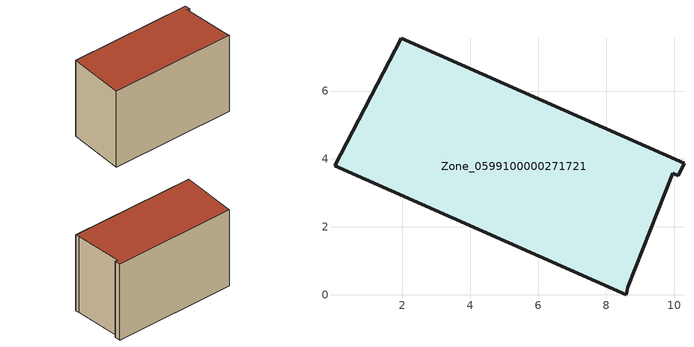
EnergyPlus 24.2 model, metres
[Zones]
Zone_0599100000271721
 floor ground (C_G): 10.12,3.5 9.96,3.58 8.64,0.23 8.59,0 0,3.8 1.97,7.56 10.29,3.88 z0
 wall outside (C_F): 10.12,3.5 10.29,3.88 1.97,7.56 0,3.8 8.59,0 8.64,0.23 9.96,3.58 10.12,3.5 z0:5.86
 roof outside (C_R): 9.96,3.58 10.12,3.5 10.29,3.88 1.97,7.56 0,3.8 8.59,0 8.64,0.23 z5.86
[BUILDING]
Pand.0599100000271721: North Axis=0; Terrain=City; Loads Convergence Tolerance Value=0.04; Temperature Convergence Tolerance Value=0.4; Solar Distribution=FullExterior; Maximum Number of Warmup Days=25; Minimum Number of Warmup Days=1
[Site:Location]
Rotterdam.The.Hague.AP_ZH_NLD Design_Conditions: Latitude=51.96; Longitude=4.45; Time Zone=1; Elevation=-4.5
[SITE:GROUNDTEMPERATURE:BUILDINGSURFACE]
18, 18, 18, 18, 18, 18, 18, 18, 18, 18, 18, 18
[MATERIAL] Thermal Absorptance=0.9; Solar Absorptance=0.7; Visible Absorptance=0.7
Name | Roughness | Thickness | Conductivity | Density | Specific Heat
G.TI.1946-1964 | MediumSmooth | 0.15 | 1 | 540 | 1210
F.TI.1946-1964 | Rough | 0.3 | 0.857143 | 1920 | 840
R.TI.1946-1964 | MediumRough | 0.2 | 0.277778 | 1500 | 1000
[CONSTRUCTION]
C_G: G.TI.1946-1964
C_F: F.TI.1946-1964
C_R: R.TI.1946-1964
[ZONE]
Zone_0599100000271721: Type=1; Multiplier=1; Ceiling Height=Autocalculate; Volume=Autocalculate; Floor Area=autocalculate; Part of Total Floor Area=Yes
[ZONEINFILTRATION:DESIGNFLOWRATE]
Infil_Zone_0599100000271721: Zone or ZoneList or Space or SpaceList=Zone_0599100000271721; Schedule=AlwaysOn; Design Flow Rate Calculation Method=Flow/Area; Flow Rate per Floor Area=0.003; Constant Term Coefficient=1; Temperature Term Coefficient=0; Velocity Term Coefficient=0; Velocity Squared Term Coefficient=0
[HVACTEMPLATE:ZONE:IDEALLOADSAIRSYSTEM]
Zone_0599100000271721: Maximum Heating Supply Air Temperature=50; Minimum Cooling Supply Air Temperature=13; Maximum Heating Supply Air Humidity Ratio=0.0156; Minimum Cooling Supply Air Humidity Ratio=0.0077; Heating Limit=NoLimit; Cooling Limit=NoLimit; Dehumidification Control Type=ConstantSensibleHeatRatio; Cooling Sensible Heat Ratio=0.7; Dehumidification Setpoint=60; Humidification Control Type=None; Humidification Setpoint=30; Outdoor Air Method=None; Outdoor Air Flow Rate per Person=0.00944; Outdoor Air Flow Rate per Zone Floor Area=0; Outdoor Air Flow Rate per Zone=0; Demand Controlled Ventilation Type=None; Outdoor Air Economizer Type=NoEconomizer; Heat Recovery Type=None; Sensible Heat Recovery Effectiveness=0.7; Latent Heat Recovery Effectiveness=0.65
[ZONECONTROL:THERMOSTAT]
ThermostatControl_Zone_0599100000271721: Zone or ZoneList=Zone_0599100000271721; Control Type Schedule=DualSetpointControlType; Control 1=Thermostat_Zone_0599100000271721; Temperature Difference Between Cutout And Setpoint=0
[THERMOSTATSETPOINT:DUALSETPOINT]
Thermostat_Zone_0599100000271721: Heating Setpoint Temperature Schedule=HeatingSetpoint_Zone_0599100000271721; Cooling Setpoint Temperature Schedule=CoolingSetpoint_Zone_0599100000271721
[SCHEDULE:COMPACT]
HeatingSetpoint_Zone_0599100000271721: Through: 12/31, For: AllDays, Until: 24:00, 21
CoolingSetpoint_Zone_0599100000271721: Through: 12/31, For: AllDays, Until: 24:00, 24
DualSetpointControlType: Through: 12/31, For: AllDays, Until: 24:00, 4
AlwaysOn: Through: 12/31, For: AllDays, Until: 24:00, 1
